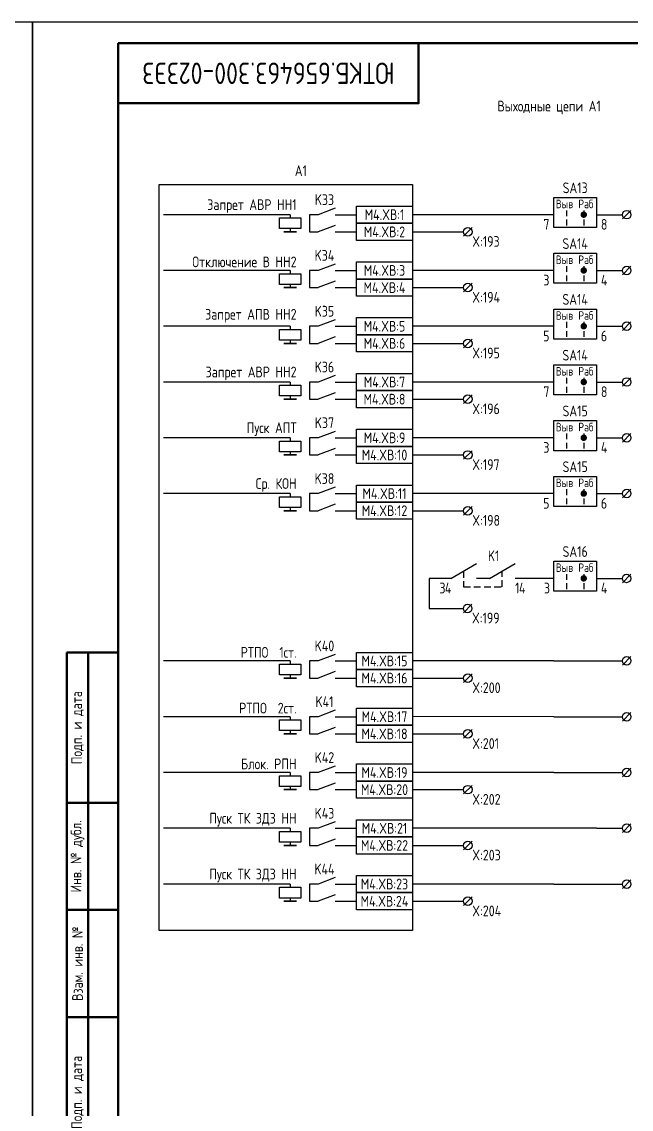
# Model space of a CAD drawing. Header units: millimetres. Extents: x -1117 to 6417, y -90 to 586.
# Drawn here: x 2517.5 to 2659.6, y 43.6 to 297 of the extents above; entities that cross this region are included whole.
import ezdxf

# ---------------------------------------------------------------- set-up
doc = ezdxf.new("R2010")
doc.units = ezdxf.units.MM
doc.linetypes.add('HIDDEN2', pattern=[4.7625, 3.175, -1.5875])
doc.styles.add('Gost_type_A', font='GOST_A.TTF')

# ---------------------------------------------------------------- blocks, each defined once
blk = doc.blocks.new('Формат_А3')
blk.add_lwpolyline([(-420, 297), (0, 297), (0, 0), (-420, 0)], close=True)
at = {"lineweight": 50}
blk.add_lwpolyline([(-400, 292), (-5, 292), (-5, 5), (-400, 5)], close=True, dxfattribs=at)
blk = doc.blocks.new('Штамп угловой верхний')
at = {"lineweight": 50}
blk.add_lwpolyline([(0, 0), (70, 0), (70, -14), (0, -14)], close=True, dxfattribs=at)
blk = doc.blocks.new('Штамп левый нижний')
at = {"lineweight": 50}
for points in [[(-12, 145), (-7, 145), (-7, 110), (-12, 110)], [(-7, 145), (0, 145), (0, 110), (-7, 110)], [(-12, 110), (-7, 110), (-7, 85), (-12, 85)], [(-7, 110), (0, 110), (0, 85), (-7, 85)], [(-12, 85), (-7, 85), (-7, 60), (-12, 60)], [(-7, 85), (0, 85), (0, 60), (-7, 60)], [(-12, 60), (-7, 60), (-7, 25), (-12, 25)], [(-7, 60), (0, 60), (0, 25), (-7, 25)], [(-12, 25), (-7, 25), (-7, 0), (-12, 0)], [(-7, 25), (0, 25), (0, 0), (-7, 0)]]:
    blk.add_lwpolyline(points, close=True, dxfattribs=at)
at = {"char_height": 2.5, "attachment_point": 5, "rotation": 90, "style": 'Gost_type_A'}
for s, insert, width in [('Подп. и дата', (-9.5, 127.5), 35), ('Инв. № дубл.', (-9.5, 97.5), 25), ('Взам. инв. №', (-9.5, 72.5), 25), ('Подп. и дата', (-9.5, 42.5), 35), ('Инв. N подл.', (-9.5, 12.5), 25)]:
    blk.add_mtext(s, dxfattribs=dict(at, insert=insert, width=width))
blk = doc.blocks.new('POINT')
at = {"const_width": 0.75}
blk.add_lwpolyline([(-0.375, 0, 1), (0.375, 0, 1)], format="xyb", close=True, dxfattribs=at)
blk = doc.blocks.new('Переключатель_положение')
for p, q in [((2, 1), (2, -0.34)), ((2, -1.14), (2, -2.49))]:
    blk.add_line(p, q)

msp = doc.modelspace()

# ---------------------------------------------------------------- linework, layer by layer
at = {"ltscale": 4.32}
for p, q in [((2590.56, 253.54), (2586.56, 252.04)), ((2590.56, 249.54), (2586.56, 248.04)), ((2590.56, 240.54), (2586.56, 239.04)), ((2590.56, 236.54), (2586.56, 235.04)), ((2590.56, 227.54), (2586.56, 226.04)), ((2590.56, 223.54), (2586.56, 222.04)), ((2590.56, 214.54), (2586.56, 213.04)), ((2590.56, 210.54), (2586.56, 209.04)), ((2590.56, 201.54), (2586.56, 200.04)), ((2590.56, 197.54), (2586.56, 196.04)), ((2590.56, 188.54), (2586.56, 187.04)), ((2590.56, 184.54), (2586.56, 183.04)), ((2590.56, 149.54), (2586.56, 148.04)), ((2590.56, 145.54), (2586.56, 144.04)), ((2590.56, 136.54), (2586.56, 135.04)), ((2590.56, 132.54), (2586.56, 131.04)), ((2590.56, 123.54), (2586.56, 122.04)), ((2590.56, 119.54), (2586.56, 118.04)), ((2590.56, 110.54), (2586.56, 109.04)), ((2590.56, 106.54), (2586.56, 105.04)), ((2590.56, 97.54), (2586.56, 96.04)), ((2590.56, 93.54), (2586.56, 92.04))]:
    msp.add_line(p, q, dxfattribs=at)
for p, q in [((2580.06, 252.04), (2550.56, 252.04)), ((2580.06, 252.04), (2580.06, 251.29)), ((2641.5, 252.04), (2608.56, 252.04)), ((2659.51, 253.04), (2657.51, 251.04)), ((2580.06, 248.79), (2580.06, 248.04)), ((2622.51, 249.04), (2620.51, 247.04)), ((2608.56, 248.04), (2620.5, 248.04)), ((2580.06, 239.04), (2550.56, 239.04)), ((2580.06, 239.04), (2580.06, 238.29)), ((2641.5, 239.04), (2608.56, 239.04)), ((2659.51, 240.04), (2657.51, 238.04)), ((2580.06, 235.79), (2580.06, 235.04)), ((2622.51, 236.04), (2620.51, 234.04)), ((2608.56, 235.04), (2620.5, 235.04)), ((2580.06, 226.04), (2550.56, 226.04)), ((2580.06, 226.04), (2580.06, 225.29)), ((2641.5, 226.04), (2608.56, 226.04)), ((2659.51, 227.04), (2657.51, 225.04)), ((2622.51, 223.04), (2620.51, 221.04)), ((2580.06, 222.79), (2580.06, 222.04)), ((2608.56, 222.04), (2620.5, 222.04)), ((2580.06, 213.04), (2550.56, 213.04)), ((2580.06, 213.04), (2580.06, 212.29)), ((2641.5, 213.04), (2608.56, 213.04)), ((2659.51, 214.04), (2657.51, 212.04)), ((2580.06, 209.79), (2580.06, 209.04)), ((2608.56, 209.04), (2620.5, 209.04)), ((2622.51, 210.04), (2620.51, 208.04)), ((2659.51, 201.04), (2657.51, 199.04)), ((2580.06, 200.04), (2550.56, 200.04)), ((2580.06, 200.04), (2580.06, 199.29)), ((2641.5, 200.04), (2608.56, 200.04)), ((2580.06, 196.79), (2580.06, 196.04)), ((2608.56, 196.04), (2620.5, 196.04)), ((2622.51, 197.04), (2620.51, 195.04)), ((2659.51, 188.04), (2657.51, 186.04)), ((2580.06, 187.04), (2550.56, 187.04)), ((2580.06, 187.04), (2580.06, 186.29)), ((2641.5, 187.04), (2608.56, 187.04)), ((2580.06, 183.79), (2580.06, 183.04)), ((2608.56, 183.04), (2620.5, 183.04)), ((2622.51, 184.04), (2620.51, 182.04)), ((2617.5, 167.28), (2623.5, 170.74)), ((2626.5, 167.28), (2632.5, 170.74)), ((2617.5, 167.28), (2612.5, 167.28)), ((2612.5, 167.28), (2612.5, 160.28)), ((2626.5, 167.28), (2623.5, 167.28)), ((2641.5, 167.28), (2632.5, 167.28)), ((2659.5, 168.28), (2657.5, 166.28)), ((2612.5, 160.28), (2620.44, 160.28)), ((2622.44, 161.28), (2620.44, 159.28)), ((2580.06, 148.04), (2550.56, 148.04)), ((2580.06, 148.04), (2580.06, 147.29)), ((2641.5, 148.04), (2608.56, 148.04)), ((2659.51, 149.04), (2657.51, 147.04)), ((2580.06, 144.79), (2580.06, 144.04)), ((2622.51, 145.04), (2620.51, 143.04)), ((2608.56, 144.04), (2620.5, 144.04)), ((2580.06, 135.04), (2550.56, 135.04)), ((2580.06, 135.04), (2580.06, 134.29)), ((2641.5, 135.04), (2608.56, 135.09)), ((2659.51, 136.04), (2657.51, 134.04)), ((2580.06, 131.79), (2580.06, 131.04)), ((2622.51, 132.04), (2620.51, 130.04)), ((2608.56, 131.04), (2620.5, 131.04)), ((2580.06, 122.04), (2550.56, 122.04)), ((2580.06, 122.04), (2580.06, 121.29)), ((2641.5, 122.04), (2608.56, 122.04)), ((2659.51, 123.04), (2657.51, 121.04)), ((2580.06, 118.79), (2580.06, 118.04)), ((2608.56, 118.04), (2620.5, 118.04)), ((2622.51, 119.04), (2620.51, 117.04)), ((2580.06, 109.04), (2550.56, 109.04)), ((2580.06, 109.04), (2580.06, 108.29)), ((2651.5, 109.04), (2608.56, 109.04)), ((2659.51, 110.04), (2657.51, 108.04)), ((2580.06, 105.79), (2580.06, 105.04)), ((2608.56, 105.04), (2620.5, 105.04)), ((2622.51, 106.04), (2620.51, 104.04)), ((2659.51, 97.04), (2657.51, 95.04)), ((2580.06, 96.04), (2550.56, 96.04)), ((2580.06, 96.04), (2580.06, 95.29)), ((2641.5, 96.04), (2608.56, 96.04)), ((2580.06, 92.79), (2580.06, 92.04)), ((2608.56, 92.04), (2620.5, 92.04)), ((2622.51, 93.04), (2620.51, 91.04))]:
    msp.add_line(p, q)
at = {"ltscale": 1.08}
for p, q in [((2586.56, 252.04), (2584.56, 252.04)), ((2584.56, 252.04), (2584.56, 248.04)), ((2590.56, 252.04), (2595.56, 252.04)), ((2584.56, 248.04), (2586.56, 248.04)), ((2590.56, 248.04), (2595.56, 248.04)), ((2586.56, 239.04), (2584.56, 239.04)), ((2584.56, 239.04), (2584.56, 235.04)), ((2590.56, 239.04), (2595.56, 239.04)), ((2584.56, 235.04), (2586.56, 235.04)), ((2590.56, 235.04), (2595.56, 235.04)), ((2586.56, 226.04), (2584.56, 226.04)), ((2584.56, 226.04), (2584.56, 222.04)), ((2590.56, 226.04), (2595.56, 226.04)), ((2584.56, 222.04), (2586.56, 222.04)), ((2590.56, 222.04), (2595.56, 222.04)), ((2586.56, 213.04), (2584.56, 213.04)), ((2584.56, 213.04), (2584.56, 209.04)), ((2590.56, 213.04), (2595.56, 213.04)), ((2584.56, 209.04), (2586.56, 209.04)), ((2590.56, 209.04), (2595.56, 209.04)), ((2586.56, 200.04), (2584.56, 200.04)), ((2584.56, 200.04), (2584.56, 196.04)), ((2590.56, 200.04), (2595.56, 200.04)), ((2584.56, 196.04), (2586.56, 196.04)), ((2590.56, 196.04), (2595.56, 196.04)), ((2586.56, 187.04), (2584.56, 187.04)), ((2584.56, 187.04), (2584.56, 183.04)), ((2590.56, 187.04), (2595.56, 187.04)), ((2584.56, 183.04), (2586.56, 183.04)), ((2590.56, 183.04), (2595.56, 183.04)), ((2586.56, 148.04), (2584.56, 148.04)), ((2584.56, 148.04), (2584.56, 144.04)), ((2590.56, 148.04), (2595.56, 148.04)), ((2584.56, 144.04), (2586.56, 144.04)), ((2590.56, 144.04), (2595.56, 144.04)), ((2586.56, 135.04), (2584.56, 135.04)), ((2584.56, 135.04), (2584.56, 131.04)), ((2590.56, 135.04), (2595.56, 135.04)), ((2584.56, 131.04), (2586.56, 131.04)), ((2590.56, 131.04), (2595.56, 131.04)), ((2586.56, 122.04), (2584.56, 122.04)), ((2584.56, 122.04), (2584.56, 118.04)), ((2590.56, 122.04), (2595.56, 122.04)), ((2584.56, 118.04), (2586.56, 118.04)), ((2590.56, 118.04), (2595.56, 118.04)), ((2586.56, 109.04), (2584.56, 109.04)), ((2584.56, 109.04), (2584.56, 105.04)), ((2590.56, 109.04), (2595.56, 109.04)), ((2584.56, 105.04), (2586.56, 105.04)), ((2590.56, 105.04), (2595.56, 105.04)), ((2586.56, 96.04), (2584.56, 96.04)), ((2584.56, 96.04), (2584.56, 92.04)), ((2590.56, 96.04), (2595.56, 96.04)), ((2584.56, 92.04), (2586.56, 92.04)), ((2590.56, 92.04), (2595.56, 92.04))]:
    msp.add_line(p, q, dxfattribs=at)
at = {"ltscale": 4}
for p, q in [((2651.5, 252.04), (2657.51, 252.04)), ((2651.5, 239.04), (2657.51, 239.04)), ((2651.5, 226.04), (2657.51, 226.04)), ((2651.5, 213.04), (2657.51, 213.04)), ((2651.5, 200.04), (2657.51, 200.04)), ((2651.5, 187.04), (2657.51, 187.04)), ((2641.5, 148.04), (2657.51, 148.04)), ((2641.5, 135.04), (2657.51, 135.04)), ((2641.5, 122.04), (2657.51, 122.04)), ((2651.5, 109.04), (2657.51, 109.04)), ((2641.5, 96.04), (2657.51, 96.04))]:
    msp.add_line(p, q, dxfattribs=at)
at = {"linetype": 'HIDDEN2', "ltscale": 0.5}
for p, q in [((2620.5, 169.01), (2620.5, 165.28)), ((2629.5, 165.28), (2629.5, 169.01)), ((2620.5, 165.28), (2629.5, 165.28))]:
    msp.add_line(p, q, dxfattribs=at)
at = {"linetype": 'Continuous', "ltscale": 4}
msp.add_line((2651.5, 167.28), (2657.5, 167.28), dxfattribs=at)
for points in [[(2549.56, 259.04), (2608.56, 259.04), (2608.56, 85.22), (2549.56, 85.22)], [(2641.5, 256.04), (2651.5, 256.04), (2651.5, 249.04), (2641.5, 249.04)], [(2595.56, 254.04), (2608.56, 254.04), (2608.56, 250.04), (2595.56, 250.04)], [(2582.56, 251.29), (2582.56, 248.79), (2577.56, 248.79), (2577.56, 251.29)], [(2595.56, 250.04), (2608.56, 250.04), (2608.56, 246.04), (2595.56, 246.04)], [(2581.56, 248.04), (2578.56, 248.04)], [(2595.56, 241.04), (2608.56, 241.04), (2608.56, 237.04), (2595.56, 237.04)], [(2641.5, 243.04), (2651.5, 243.04), (2651.5, 236.04), (2641.5, 236.04)], [(2582.56, 238.29), (2582.56, 235.79), (2577.56, 235.79), (2577.56, 238.29)], [(2595.56, 237.04), (2608.56, 237.04), (2608.56, 233.04), (2595.56, 233.04)], [(2581.56, 235.04), (2578.56, 235.04)], [(2641.5, 230.04), (2651.5, 230.04), (2651.5, 223.04), (2641.5, 223.04)], [(2595.56, 228.04), (2608.56, 228.04), (2608.56, 224.04), (2595.56, 224.04)], [(2582.56, 225.29), (2582.56, 222.79), (2577.56, 222.79), (2577.56, 225.29)], [(2595.56, 224.04), (2608.56, 224.04), (2608.56, 220.04), (2595.56, 220.04)], [(2581.56, 222.04), (2578.56, 222.04)], [(2641.5, 217.04), (2651.5, 217.04), (2651.5, 210.04), (2641.5, 210.04)], [(2595.56, 215.04), (2608.56, 215.04), (2608.56, 211.04), (2595.56, 211.04)], [(2582.56, 212.29), (2582.56, 209.79), (2577.56, 209.79), (2577.56, 212.29)], [(2595.56, 211.04), (2608.56, 211.04), (2608.56, 207.04), (2595.56, 207.04)], [(2581.56, 209.04), (2578.56, 209.04)], [(2641.5, 204.04), (2651.5, 204.04), (2651.5, 197.04), (2641.5, 197.04)], [(2595.56, 202.04), (2608.56, 202.04), (2608.56, 198.04), (2595.56, 198.04)], [(2582.56, 199.29), (2582.56, 196.79), (2577.56, 196.79), (2577.56, 199.29)], [(2595.56, 198.04), (2608.56, 198.04), (2608.56, 194.04), (2595.56, 194.04)], [(2581.56, 196.04), (2578.56, 196.04)], [(2641.5, 191.04), (2651.5, 191.04), (2651.5, 184.04), (2641.5, 184.04)], [(2595.56, 189.04), (2608.56, 189.04), (2608.56, 185.04), (2595.56, 185.04)], [(2582.56, 186.29), (2582.56, 183.79), (2577.56, 183.79), (2577.56, 186.29)], [(2595.56, 185.04), (2608.56, 185.04), (2608.56, 181.04), (2595.56, 181.04)], [(2581.56, 183.04), (2578.56, 183.04)], [(2641.5, 171.28), (2651.5, 171.28), (2651.5, 164.28), (2641.5, 164.28)], [(2595.56, 150.04), (2608.56, 150.04), (2608.56, 146.04), (2595.56, 146.04)], [(2582.56, 147.29), (2582.56, 144.79), (2577.56, 144.79), (2577.56, 147.29)], [(2595.56, 146.04), (2608.56, 146.04), (2608.56, 142.04), (2595.56, 142.04)], [(2581.56, 144.04), (2578.56, 144.04)], [(2595.56, 137.04), (2608.56, 137.04), (2608.56, 133.04), (2595.56, 133.04)], [(2582.56, 134.29), (2582.56, 131.79), (2577.56, 131.79), (2577.56, 134.29)], [(2595.56, 133.04), (2608.56, 133.04), (2608.56, 129.04), (2595.56, 129.04)], [(2581.56, 131.04), (2578.56, 131.04)], [(2595.56, 124.04), (2608.56, 124.04), (2608.56, 120.04), (2595.56, 120.04)], [(2582.56, 121.29), (2582.56, 118.79), (2577.56, 118.79), (2577.56, 121.29)], [(2595.56, 120.04), (2608.56, 120.04), (2608.56, 116.04), (2595.56, 116.04)], [(2581.56, 118.04), (2578.56, 118.04)], [(2595.56, 111.04), (2608.56, 111.04), (2608.56, 107.04), (2595.56, 107.04)], [(2582.56, 108.29), (2582.56, 105.79), (2577.56, 105.79), (2577.56, 108.29)], [(2595.56, 107.04), (2608.56, 107.04), (2608.56, 103.04), (2595.56, 103.04)], [(2581.56, 105.04), (2578.56, 105.04)], [(2595.56, 98.04), (2608.56, 98.04), (2608.56, 94.04), (2595.56, 94.04)], [(2582.56, 95.29), (2582.56, 92.79), (2577.56, 92.79), (2577.56, 95.29)], [(2595.56, 94.04), (2608.56, 94.04), (2608.56, 90.04), (2595.56, 90.04)], [(2581.56, 92.04), (2578.56, 92.04)]]:
    msp.add_lwpolyline(points, close=True)
for centre in [(2658.51, 252.04), (2621.51, 248.04), (2658.51, 239.04), (2621.51, 235.04), (2658.51, 226.04), (2621.51, 222.04), (2658.51, 213.04), (2621.51, 209.04), (2658.51, 200.04), (2621.51, 196.04), (2658.51, 187.04), (2621.51, 183.04), (2658.5, 167.28), (2621.44, 160.28), (2658.51, 148.04), (2621.51, 144.04), (2658.51, 135.04), (2621.51, 131.04), (2658.51, 122.04), (2621.51, 118.04), (2658.51, 109.04), (2621.51, 105.04), (2658.51, 96.04), (2621.51, 92.04)]:
    msp.add_circle(centre, 1)

# ---------------------------------------------------------------- block references
at = {"color": 1}
for name, p in [('Формат_А3', (2520, 0)), ('Формат_А3', (2940, 0)), ('Штамп левый нижний', (2540, 5))]:
    msp.add_blockref(name, p, dxfattribs=at)
for name, p in [('Штамп угловой верхний', (2540, 292)), ('Переключатель_положение', (2642.5, 252.04)), ('POINT', (2648.5, 252.04)), ('Переключатель_положение', (2646.5, 252.04)), ('Переключатель_положение', (2642.5, 239.04)), ('POINT', (2648.5, 239.04)), ('Переключатель_положение', (2646.5, 239.04)), ('Переключатель_положение', (2642.5, 226.04)), ('POINT', (2648.5, 226.04)), ('Переключатель_положение', (2646.5, 226.04)), ('Переключатель_положение', (2642.5, 213.04)), ('POINT', (2648.5, 213.04)), ('Переключатель_положение', (2646.5, 213.04)), ('Переключатель_положение', (2642.5, 200.04)), ('POINT', (2648.5, 200.04)), ('Переключатель_положение', (2646.5, 200.04)), ('Переключатель_положение', (2642.5, 187.04)), ('POINT', (2648.5, 187.04)), ('Переключатель_положение', (2646.5, 187.04)), ('Переключатель_положение', (2642.5, 167.28)), ('POINT', (2648.5, 167.28)), ('Переключатель_положение', (2646.5, 167.28))]:
    msp.add_blockref(name, p)

# ---------------------------------------------------------------- texts
at = {"insert": (2575, 285), "char_height": 5, "width": 70, "attachment_point": 5, "rotation": 180, "style": 'Gost_type_A'}
msp.add_mtext('ЮТКБ.656463.300-023Э3', dxfattribs=at)
at = {"char_height": 2.5, "line_spacing_factor": 0.9, "style": 'Gost_type_A'}
for s, insert, width, attachment_point in [('Выходные цепи А1', (2640.44, 277), 197.5, 5), ('A1', (2582.56, 261.04), 66, 8), ('X:193', (2622.51, 247.04), 8, 1), ('X:194', (2622.51, 234.04), 8, 1), ('X:195', (2622.51, 221.04), 8, 1), ('X:196', (2622.51, 208.04), 8, 1), ('X:197', (2622.51, 195.04), 8, 1), ('X:198', (2622.51, 182.04), 8, 1), ('X:199', (2622.44, 159.28), 8, 1), ('X:200', (2622.51, 143.04), 8, 1), ('X:201', (2622.51, 130.04), 8, 1), ('X:202', (2622.51, 117.04), 8, 1), ('X:203', (2622.51, 104.04), 8, 1), ('X:204', (2622.51, 91.04), 8, 1)]:
    msp.add_mtext(s, dxfattribs=dict(at, insert=insert, width=width, attachment_point=attachment_point))
at = {"style": 'Gost_type_A'}
for s, insert, char_height, width, attachment_point in [('SA13', (2646.5, 257.04), 2.5, 10, 8), ('K33', (2588.06, 255.54), 2.5, 5, 5), ('Запрет АВР НН1', (2581.56, 254.04), 2.5, 31.0015, 6), ('Выв', (2644, 254.54), 2, 5, 5), ('Раб', (2649, 254.54), 2, 5, 5), ('M4.XВ:1', (2602.06, 252.04), 2.5, 13, 5), ('7', (2640.5, 251.03), 2.5, 5, 3), ('8', (2652.5, 251.03), 2.5, 5, 1), ('M4.XВ:2', (2602.06, 248.04), 2.5, 13, 5), ('SA14', (2646.5, 244.04), 2.5, 10, 8), ('K34', (2588.06, 242.54), 2.5, 5, 5), ('Отключение В НН2', (2581.56, 241.04), 2.5, 31.0015, 6), ('Выв', (2644, 241.54), 2, 5, 5), ('Раб', (2649, 241.54), 2, 5, 5), ('M4.XВ:3', (2602.06, 239.04), 2.5, 13, 5), ('M4.XВ:4', (2602.06, 235.04), 2.5, 13, 5), ('3', (2640.5, 238.03), 2.5, 5, 3), ('4', (2652.5, 238.03), 2.5, 5, 1), ('SA14', (2646.5, 231.04), 2.5, 10, 8), ('K35', (2588.06, 229.54), 2.5, 5, 5), ('Запрет АПВ НН2', (2581.56, 228.48), 2.5, 31.0015, 6), ('Выв', (2644, 228.54), 2, 5, 5), ('Раб', (2649, 228.54), 2, 5, 5), ('M4.XВ:5', (2602.06, 226.04), 2.5, 13, 5), ('M4.XВ:6', (2602.06, 222.04), 2.5, 13, 5), ('5', (2640.5, 225.03), 2.5, 5, 3), ('6', (2652.5, 225.03), 2.5, 5, 1), ('SA14', (2646.5, 218.04), 2.5, 10, 8), ('Запрет АВР НН2', (2581.56, 215.04), 2.5, 31.0015, 6), ('K36', (2588.06, 216.54), 2.5, 5, 5), ('Выв', (2644, 215.54), 2, 5, 5), ('Раб', (2649, 215.54), 2, 5, 5), ('M4.XВ:7', (2602.06, 213.04), 2.5, 13, 5), ('7', (2640.5, 212.03), 2.5, 5, 3), ('8', (2652.5, 212.03), 2.5, 5, 1), ('M4.XВ:8', (2602.06, 209.04), 2.5, 13, 5), ('SA15', (2646.5, 205.04), 2.5, 10, 8), ('Пуск АПТ', (2581.56, 202.04), 2.5, 31.0015, 6), ('K37', (2588.06, 203.54), 2.5, 5, 5), ('Выв', (2644, 202.54), 2, 5, 5), ('Раб', (2649, 202.54), 2, 5, 5), ('M4.XВ:9', (2602.06, 200.04), 2.5, 13, 5), ('3', (2640.5, 199.03), 2.5, 5, 3), ('4', (2652.5, 199.03), 2.5, 5, 1), ('M4.XВ:10', (2602.06, 196.04), 2.5, 13, 5), ('SA15', (2646.5, 192.04), 2.5, 10, 8), ('Ср. КОН', (2581.56, 189.04), 2.5, 31.0015, 6), ('K38', (2588.06, 190.54), 2.5, 5, 5), ('Выв', (2644, 189.54), 2, 5, 5), ('Раб', (2649, 189.54), 2, 5, 5), ('M4.XВ:11', (2602.06, 187.04), 2.5, 13, 5), ('5', (2640.5, 186.03), 2.5, 5, 3), ('6', (2652.5, 186.03), 2.5, 5, 1), ('M4.XВ:12', (2602.06, 183.04), 2.5, 13, 5), ('K1', (2627.5, 171.28), 2.5, 18, 8), ('SA16', (2646.5, 172.28), 2.5, 10, 8), ('Выв', (2644, 169.78), 2, 5, 5), ('Раб', (2649, 169.78), 2, 5, 5), ('{\\T0.9;3}', (2640.5, 166.26), 2.5, 5, 3), ('{\\T0.9;4}', (2652.5, 166.28), 2.5, 5, 1), ('K40', (2588.06, 151.54), 2.5, 5, 5), ('РТПО  1ст.', (2581.56, 150.04), 2.5, 31.0015, 6), ('M4.XВ:15', (2602.06, 148.04), 2.5, 13, 5), ('M4.XВ:16', (2602.06, 144.04), 2.5, 13, 5), ('K41', (2588.06, 138.54), 2.5, 5, 5), ('РТПО  2ст.', (2581.56, 137.04), 2.5, 31.0015, 6), ('M4.XВ:17', (2602.06, 135.04), 2.5, 13, 5), ('M4.XВ:18', (2602.06, 131.04), 2.5, 13, 5), ('K42', (2588.06, 125.54), 2.5, 5, 5), ('Блок. РПН', (2581.56, 124.04), 2.5, 31.0015, 6), ('M4.XВ:19', (2602.06, 122.04), 2.5, 13, 5), ('M4.XВ:20', (2602.06, 118.04), 2.5, 13, 5), ('Пуск ТК ЗДЗ НН', (2581.56, 111.04), 2.5, 31.0015, 6), ('K43', (2588.06, 112.54), 2.5, 5, 5), ('M4.XВ:21', (2602.06, 109.04), 2.5, 13, 5), ('M4.XВ:22', (2602.06, 105.04), 2.5, 13, 5), ('Пуск ТК ЗДЗ НН', (2581.56, 98.04), 2.5, 31.0015, 6), ('K44', (2588.06, 99.54), 2.5, 5, 5), ('M4.XВ:23', (2602.06, 96.04), 2.5, 13, 5), ('M4.XВ:24', (2602.06, 92.04), 2.5, 13, 5)]:
    msp.add_mtext(s, dxfattribs=dict(at, insert=insert, char_height=char_height, width=width, attachment_point=attachment_point))
at = {"color": 6, "char_height": 2.5, "width": 5, "style": 'Gost_type_A'}
for s, insert, attachment_point in [('{\\T0.9;34}', (2617.5, 166.28), 3), ('{\\T0.9;14}', (2632.5, 166.28), 1)]:
    msp.add_mtext(s, dxfattribs=dict(at, insert=insert, attachment_point=attachment_point))

doc.saveas('drawing.dxf')
